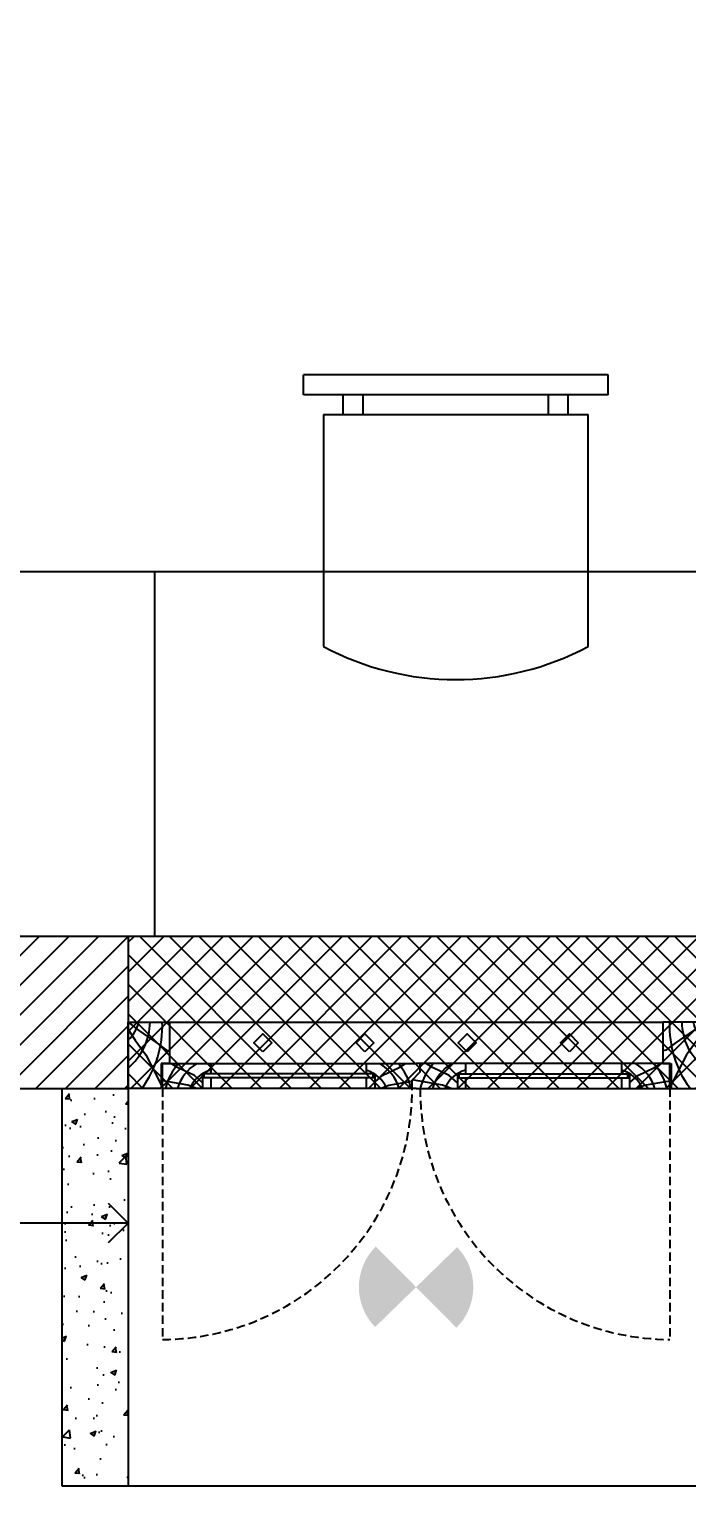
# Model space of a CAD drawing. Header units: metres. Extents: x -16 to 65907, y -5261 to 15511.
# Drawn here: x 18559.3 to 18658.6, y 6430.6 to 6650.5 of the extents above; entities that cross this region are included whole.
import ezdxf

# ---------------------------------------------------------------- set-up
doc = ezdxf.new("R2010")
doc.units = ezdxf.units.M
doc.header["$PDMODE"] = 67
doc.header["$PDSIZE"] = -5
doc.linetypes.add('DASHED', pattern=[19.05, 12.7, -6.35])
doc.layers.get('0').update_dxf_attribs({"color": 6})
for name, color, linetype in [('BC-CILL', 23, 'Continuous'), ('BC-DIMENSION', 8, 'Continuous'), ('BC-ELEC_FIT', 10, 'Continuous'), ('BC-FURNITURE', 5, 'Continuous'), ('BC-GREYCOLOR', 8, 'Continuous'), ('BC-HATCH', 8, 'Continuous'), ('BC-JOINERY', 93, 'Continuous'), ('BC-WALLS', 1, 'Continuous'), ('BC-WHITECOLOR', 7, 'Continuous')]:
    doc.layers.add(name, color=color, linetype=linetype)
doc.layers.get('BC-ELEC_FIT').off()
doc.styles.add('BC-1IN10-3', font='FreeSans.ttf', dxfattribs={"height": 6})
doc.dimstyles.new('BC-1IN10-3', dxfattribs={"dimtxt": 6, "dimasz": 6, "dimexe": 0.18, "dimexo": 0.0625, "dimgap": 1, "dimtad": 0, "dimtoh": 1, "dimzin": 12, "dimdsep": 46, "dimtxsty": 'BC-1IN10-3', "dimblk": 'OPEN90', "dimcen": 0.09, "dimse1": 1, "dimse2": 1, "dimclrd": 256, "dimclre": 256, "dimclrt": 7, "dimadec": 0, "dimazin": 0, "dimtfac": 1, "dimtdec": 1, "dimtofl": 0, "dimtmove": 1, "dimatfit": 3, "dimldrblk": 'OPEN90', "dimfxl": 1, "dimtolj": 1, "dimtzin": 0, "dimlwd": -3, "dimarcsym": 0})

# ---------------------------------------------------------------- blocks, each defined once
blk = doc.blocks.new('chair- 1')
at = {"layer": 'BC-FURNITURE'}
for p, q in [((119.5, -460.5), (73.5, -460.5)), ((73.5, -463.5), (73.5, -460.5)), ((119.5, -463.5), (119.5, -460.5)), ((119.5, -463.5), (73.5, -463.5)), ((79.5, -466.5), (79.5, -463.5)), ((82.5, -466.5), (82.5, -463.5)), ((110.5, -466.5), (110.5, -463.5)), ((113.5, -466.5), (113.5, -463.5)), ((76.5, -466.5), (76.5, -501.5)), ((76.5, -466.5), (116.5, -466.5)), ((116.5, -501.5), (116.5, -466.5))]:
    blk.add_line(p, q, dxfattribs=at)
blk.add_arc((96.5, -464), 42.5, 241.9275, 298.0725, dxfattribs=at)
blk = doc.blocks.new('BC-JN-FRAME-SIDE')
at = {"layer": 'BC-HATCH'}
for points in [[(0, -3.87), (-1.06, -2.29), (-2.66, -0.06), (-4.24, 2.97), (-5, 4.54)], [(-0.01, -5), (-1.62, -3.74), (-4.39, -1.84), (-5.78, -0.75), (-6.25, -0.66)]]:
    blk.add_lwpolyline(points, dxfattribs=at)
for centre, radius, start, end in [((10.75, -4.4), 15.93, 143.8447, 182.1637), ((5.98, -5.2), 9.31, 129.9112, 178.7469), ((2.65, -5.73), 4.3, 128.027, 170.1852)]:
    blk.add_arc(centre, radius, start, end, dxfattribs=at)
at = {"layer": 'BC-JOINERY'}
for p, q in [((-5, 1.25), (-5, 5)), ((-5, 5), (0, 5)), ((0, 5), (0, -5)), ((-6.25, -5), (-6.25, 1.25)), ((-6.25, 1.25), (-5, 1.25)), ((0, -5), (-6.25, -5))]:
    blk.add_line(p, q, dxfattribs=at)
blk = doc.blocks.new('_OPEN90')
at = {"color": 0, "linetype": 'ByBlock'}
for p, q in [((-0.5, 0.5), (0, 0)), ((0, 0), (-1, 0)), ((0, 0), (-0.5, -0.5))]:
    blk.add_line(p, q, dxfattribs=at)
blk = doc.blocks.new('*D2224')
at = {"layer": 'BC-DIMENSION', "linetype": 'Continuous', "lineweight": -3}
for p, q in [((18334.21, 6470.26), (18443.67, 6470.26)), ((18568.21, 6470.26), (18458.76, 6470.26))]:
    blk.add_line(p, q, dxfattribs=at)
at = {"layer": 'Defpoints', "color": 0}
for p in [(18574.21, 6513.59), (18328.21, 6492.39), (18328.21, 6470.26)]:
    blk.add_point(p, dxfattribs=at)
at = {"layer": 'BC-DIMENSION', "lineweight": -3, "xscale": 6, "yscale": 6, "zscale": 6, "rotation": 180}
blk.add_blockref('_OPEN90', (18328.21, 6470.26), dxfattribs=at)
at = {"layer": 'BC-DIMENSION', "lineweight": -3, "xscale": 6, "yscale": 6, "zscale": 6}
blk.add_blockref('_OPEN90', (18574.21, 6470.26), dxfattribs=at)
at = {"layer": 'BC-DIMENSION', "color": 7, "insert": (18451.21, 6470.26), "char_height": 6, "attachment_point": 5, "style": 'BC-1IN10-3'}
blk.add_mtext('\\A1;246', dxfattribs=at)
blk = doc.blocks.new('ele_ceiling_box')
at = {"layer": 'BC-WALLS'}
h = blk.add_hatch(color=256, dxfattribs=at)
edge = h.paths.add_edge_path()
edge.add_ellipse((0, 0), major_axis=(-6.11, 6.11), ratio=1, start_angle=179.7537, end_angle=269.2233)
edge.add_line((6.19, 6.03), (0, 0))
edge.add_line((0, 0), (6.08, -6.13))
edge = h.paths.add_edge_path()
edge.add_line((0, 0), (-6.08, 6.13))
edge.add_ellipse((0, 0), major_axis=(-6.11, 6.11), ratio=1, start_angle=359.7537, end_angle=449.2233)
edge.add_line((-6.19, -6.03), (0, 0))

msp = doc.modelspace()

# ---------------------------------------------------------------- hatches: boundary and pattern name
at = {"layer": 'BC-DIMENSION', "linetype": 'Continuous'}
h = msp.add_hatch(dxfattribs=at)
h.set_pattern_fill('ANSI31', color=256, style=0)
h.set_pattern_definition([(45, (-1743.164, 9158.644), (-2.24506403, 2.24506403), [])])
h.paths.add_polyline_path([(18701.213, 6617.597), (18701.213, 6932.716), (18688.213, 6932.716), (18685.153, 6932.716), (18680.866, 6932.716), (18679.344, 6932.716), (18678.213, 6932.716), (18678.213, 6617.597)])
h.paths.add_polyline_path([(18574.213, 6490.587), (18574.213, 6513.587), (18348.213, 6513.587), (18348.213, 6944.216), (18325.213, 6944.216), (18325.213, 6680.016), (18325.213, 6513.587), (18315.213, 6513.587), (18315.213, 6503.587), (18325.213, 6503.587), (18325.213, 6490.587)])
h.paths.add_polyline_path([(18225.213, 6503.587), (18225.213, 6513.587), (18044.213, 6513.587), (18044.213, 6490.587), (18215.213, 6490.587), (18215.213, 6503.587)])
h.paths.add_polyline_path([(18193.213, 6657.016), (18193.213, 6680.016), (18051.312, 6680.016), (18051.326, 6657.016)])
h.paths.add_polyline_path([(17862.213, 6780.016), (17862.213, 6934.216), (17849.213, 6934.216), (17846.153, 6934.216), (17841.866, 6934.216), (17840.344, 6934.216), (17839.213, 6934.216), (17839.213, 6780.016), (17842.274, 6780.016), (17846.561, 6780.016), (17848.083, 6780.016), (17849.213, 6780.016)])
h.paths.add_polyline_path([(17862.213, 6645.587), (17862.213, 6680.016), (17839.213, 6680.016), (17839.213, 6645.587)])
h = msp.add_hatch(dxfattribs=at)
h.set_pattern_fill('ANSI37', color=256, style=0)
h.set_pattern_definition([(45, (-2182.3225, 9158.644), (-2.24506403, 2.24506403), []), (135, (-2182.3225, 9158.644), (-2.24506403, -2.24506403), [])])
h.paths.add_polyline_path([(18678.213, 6617.597), (18701.213, 6617.597), (18701.213, 6490.587), (18574.213, 6490.587), (18574.213, 6513.587), (18678.213, 6513.587)])
h = msp.add_hatch(dxfattribs=at)
h.set_pattern_fill('AR-CONC', color=256, scale=0.05, style=0)
h.set_pattern_definition([(50, (-1743.164, 9158.644), (9.1092334, -0.7969543), [0.9525, -10.4775]), (355, (-1743.164, 9158.644), (-1.7621413, 9.552832), [0.762, -8.382]), (100.451, (-1742.405, 9158.578), (7.347125, 8.7558344), [0.8095, -8.9045]), (46.1842, (-1743.164, 9161.184), (13.553952, -2.1021164), [1.42875, -15.71625]), (96.6356, (-1742.035, 9161.009), (11.870212, 12.371278), [1.21425, -13.35675]), (351.184, (-1743.164, 9161.184), (11.87023, 12.371256), [1.143, -12.573]), (21, (-1741.894, 9160.549), (7.580744, -5.113276), [0.9525, -10.4775]), (326, (-1741.894, 9160.549), (3.0901014, 9.2093983), [0.762, -8.382]), (71.4514, (-1741.262, 9160.123), (10.6708245, 4.096143), [0.8095, -8.9045]), (37.5, (-1743.164, 9158.644), (0.15443016, 4.22775194), [0, -8.2804, 0, -8.509, 0, -8.41375]), (7.5, (-1743.164, 9158.644), (3.3409831, 5.0090287), [0, -4.8514, 0, -8.0899, 0, -3.20675]), (327.5, (-1745.996, 9158.644), (6.77952976, -0.2864372), [0, -3.175, 0, -9.906, 0, -13.1445]), (317.5, (-1747.266, 9158.644), (7.406459, 1.2713246), [0, -4.1275, 0, -6.5786, 0, -9.3345])])
h.paths.add_polyline_path([(18574.213, 6430.587), (18574.213, 6490.587), (18564.213, 6490.587), (18564.213, 6430.587)])

# ---------------------------------------------------------------- linework, layer by layer
at = {"layer": 'BC-CILL'}
msp.add_line((18574.213, 6513.587), (18678.213, 6513.587), dxfattribs=at)
at = {"layer": 'BC-FURNITURE'}
for p, q in [((18348.213, 6568.587), (18601.213, 6568.587)), ((18578.213, 6568.587), (18578.213, 6513.587)), ((18601.213, 6568.587), (18678.213, 6568.587))]:
    msp.add_line(p, q, dxfattribs=at)
at = {"layer": 'BC-GREYCOLOR', "linetype": 'DASHED', "ltscale": 0.1}
for p, q in [((18579.413, 6490.587), (18579.413, 6452.688)), ((18656.013, 6490.587), (18656.013, 6452.688))]:
    msp.add_line(p, q, dxfattribs=at)
at = {"layer": 'BC-GREYCOLOR'}
for points in [[(18585.463, 6491.442), (18584.231, 6492.511), (18581.689, 6493.749), (18580.724, 6494.337)], [(18611.463, 6491.533), (18612.591, 6492.511), (18615.133, 6493.749), (18616.098, 6494.337)], [(18623.963, 6491.442), (18622.731, 6492.511), (18620.189, 6493.749), (18619.224, 6494.337)], [(18649.963, 6491.442), (18651.196, 6492.511), (18653.737, 6493.749), (18654.702, 6494.337)], [(18584.523, 6490.587), (18583.214, 6491.052), (18580.915, 6491.494), (18579.413, 6491.74)], [(18612.299, 6490.587), (18613.608, 6491.052), (18615.907, 6491.494), (18617.113, 6491.692)], [(18623.023, 6490.587), (18621.714, 6491.052), (18619.415, 6491.494), (18617.142, 6491.867)], [(18650.903, 6490.587), (18652.212, 6491.052), (18654.511, 6491.494), (18656.013, 6491.74)]]:
    msp.add_lwpolyline(points, dxfattribs=at)
for centre, radius, start, end in [((18587.984, 6488.679), 8.353, 137.3598, 166.7949), ((18587.984, 6488.679), 6.593, 120.88764, 163.17777), ((18587.984, 6488.679), 4.834, 105.24692, 156.74922), ((18608.838, 6488.679), 4.834, 23.25078, 73.46968), ((18608.838, 6488.679), 6.593, 16.82223, 59.11236), ((18608.838, 6488.679), 8.353, 13.2051, 42.6402), ((18626.484, 6488.679), 8.353, 137.3598, 166.7949), ((18626.484, 6488.679), 6.593, 120.88764, 163.17777), ((18626.484, 6488.679), 4.834, 105.24692, 156.74922), ((18647.442, 6488.679), 4.834, 23.25078, 74.75308), ((18647.442, 6488.679), 6.593, 16.82223, 59.11236), ((18647.442, 6488.679), 8.353, 13.2051, 42.6402)]:
    msp.add_arc(centre, radius, start, end, dxfattribs=at)
at = {"layer": 'BC-GREYCOLOR', "linetype": 'DASHED', "ltscale": 0.1}
for centre, start, end in [((18579.213, 6490.587), 270.30235, 360), ((18656.213, 6490.587), 180, 269.69765)]:
    msp.add_arc(centre, 37.9, start, end, dxfattribs=at)
at = {"layer": 'BC-JOINERY'}
for p, q in [((18585.463, 6492.762), (18585.463, 6492.162)), ((18585.463, 6492.162), (18585.463, 6490.587)), ((18585.713, 6492.162), (18585.713, 6492.762)), ((18611.213, 6492.162), (18611.213, 6492.762)), ((18611.463, 6492.762), (18611.463, 6492.162)), ((18611.463, 6492.162), (18611.463, 6490.587)), ((18623.963, 6492.762), (18623.963, 6492.162)), ((18623.963, 6492.162), (18623.963, 6490.587)), ((18624.213, 6492.162), (18624.213, 6492.762)), ((18649.713, 6492.162), (18649.713, 6492.762)), ((18649.963, 6492.762), (18649.963, 6492.162)), ((18649.963, 6492.162), (18649.963, 6490.587))]:
    msp.add_line(p, q, dxfattribs=at)
for points in [[(18586.713, 6492.162), (18586.713, 6490.587), (18579.413, 6490.587), (18579.413, 6494.337), (18586.713, 6494.337), (18586.713, 6492.762)], [(18610.213, 6492.762), (18610.213, 6494.337), (18617.713, 6494.337)], [(18617.113, 6490.587), (18617.113, 6491.837), (18618.313, 6493.087), (18618.313, 6494.337)], [(18625.213, 6492.762), (18625.213, 6494.337), (18617.713, 6494.337)], [(18648.713, 6492.162), (18648.713, 6490.587), (18656.013, 6490.587), (18656.013, 6494.337), (18648.713, 6494.337), (18648.713, 6492.762)], [(18617.713, 6490.587), (18610.213, 6490.587), (18610.213, 6492.162)], [(18617.713, 6490.587), (18625.213, 6490.587), (18625.213, 6492.162)]]:
    msp.add_lwpolyline(points, dxfattribs=at)
at = {"layer": 'BC-WALLS'}
for p, q in [((18348.213, 6513.587), (18574.213, 6513.587)), ((18574.213, 6513.587), (18574.213, 6490.587)), ((18325.213, 6490.587), (18574.213, 6490.587)), ((18564.213, 6490.587), (18564.213, 6430.587)), ((18574.213, 6490.587), (18574.213, 6430.587)), ((18564.213, 6430.587), (18574.213, 6430.587))]:
    msp.add_line(p, q, dxfattribs=at)
at = {"layer": 'BC-WHITECOLOR'}
for p, q in [((18580.463, 6500.587), (18654.963, 6500.587)), ((18586.713, 6494.337), (18610.213, 6494.337)), ((18648.713, 6494.337), (18625.213, 6494.337)), ((18611.463, 6492.762), (18585.463, 6492.762)), ((18611.463, 6492.162), (18585.463, 6492.162)), ((18623.963, 6492.762), (18649.963, 6492.762)), ((18623.963, 6492.162), (18649.963, 6492.162)), ((18610.213, 6490.587), (18586.713, 6490.587)), ((18625.213, 6490.587), (18648.713, 6490.587)), ((18574.213, 6430.587), (18761.213, 6430.587))]:
    msp.add_line(p, q, dxfattribs=at)
for points in [[(18594.557, 6496.119), (18593.214, 6497.462), (18594.557, 6498.806), (18595.901, 6497.462)], [(18609.995, 6496.119), (18608.651, 6497.462), (18609.995, 6498.806), (18611.338, 6497.462)], [(18625.432, 6496.119), (18624.088, 6497.462), (18625.432, 6498.806), (18626.775, 6497.462)], [(18640.869, 6496.119), (18639.526, 6497.462), (18640.869, 6498.806), (18642.213, 6497.462)]]:
    msp.add_lwpolyline(points, close=True, dxfattribs=at)

# ---------------------------------------------------------------- block references
at = {"layer": 'BC-ELEC_FIT', "linetype": 'Continuous'}
msp.add_blockref('ele_ceiling_box', (18617.713, 6460.587), dxfattribs=at)
at = {"layer": 'BC-FURNITURE'}
msp.add_blockref('chair- 1', (18527.203, 7058.788), dxfattribs=at)
at = {"layer": 'BC-JOINERY', "rotation": 180}
msp.add_blockref('BC-JN-FRAME-SIDE', (18574.213, 6495.587), dxfattribs=at)
at = {"layer": 'BC-JOINERY', "xscale": -1, "rotation": 180}
msp.add_blockref('BC-JN-FRAME-SIDE', (18661.213, 6495.587), dxfattribs=at)

# ---------------------------------------------------------------- dimensions: what is measured, and where the dimension line sits
at = {"layer": 'BC-DIMENSION', "linetype": 'Continuous'}
dim = msp.add_linear_dim(base=(18328.213, 6470.257), p1=(18574.213, 6513.587), p2=(18328.213, 6492.392), dimstyle='BC-1IN10-3', override={"dimlfac": 1}, dxfattribs=at)
dim.commit()
dim.dimension.update_dxf_attribs({"geometry": '*D2224', "text_midpoint": (18451.213, 6470.257)})

doc.saveas('drawing.dxf')
